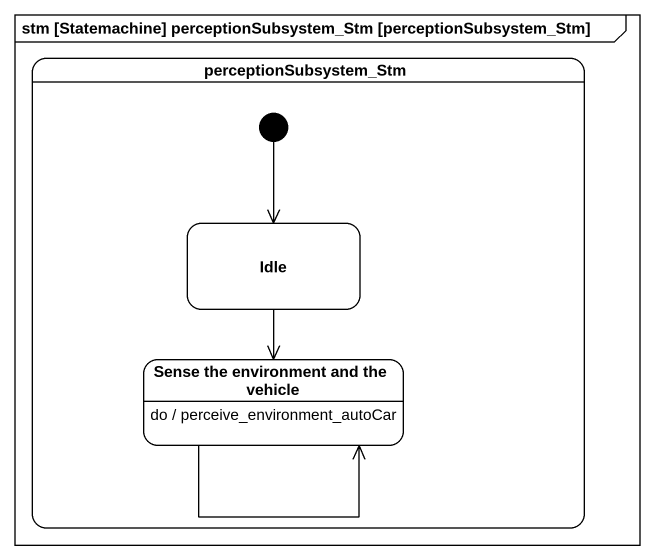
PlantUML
@startuml
mainframe stm [Statemachine] perceptionSubsystem_Stm [perceptionSubsystem_Stm]
hide empty description
state perceptionSubsystem_Stm {
  state Idle
  state "Sense the environment and the vehicle" as Sense_the_environment_and
  Sense_the_environment_and : do / perceive_environment_autoCar
  [*] --> Idle
}
Idle --> Sense_the_environment_and
Sense_the_environment_and --> Sense_the_environment_and
@enduml
